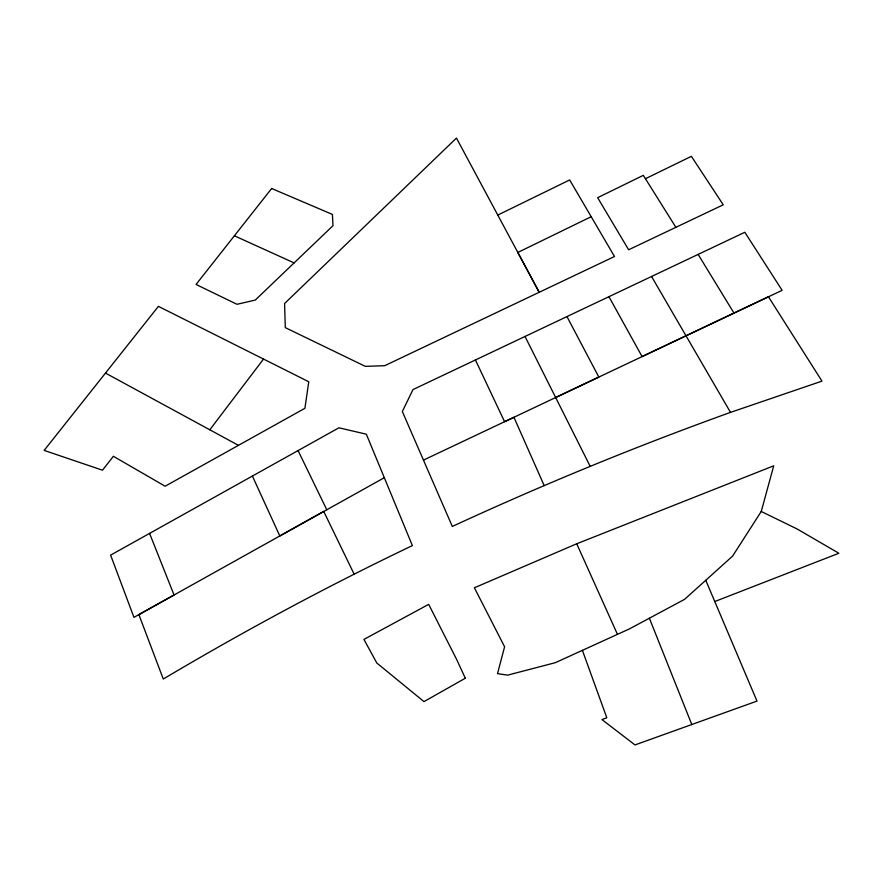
<?xml version="1.0" encoding="UTF-8"?>
<svg xmlns="http://www.w3.org/2000/svg" width="883" height="883" viewBox="0 0 883 883"><rect width="100%" height="100%" fill="white"/><g stroke="black" fill="none" stroke-linecap="round" stroke-linejoin="round"><path stroke-width="1.32" d="M761.245 511.478L773.729 465.816L576.731 543.773L474.392 587.78L504.601 646.786L497.515 673.619L507.615 675.142L555.341 662.68L629.447 628.895L684.601 599.325L732.581 556.124L761.245 511.478L797.139 528.983L838.85 553.255L714.777 601.533M209.801 429.789L263.52 359.061L308.774 381.776L304.911 408.299L165.132 486.224L113.377 456.279L102.505 470.209L44.15 450.407L158.41 306.357L263.52 359.061M149.58 533.398L174.05 594.999L133.951 617.349L110.607 555.131L338.906 427.802L366.335 434.193L412.383 545.606C327.339 586.18 244.304 630.948 163.278 679.027L138.896 614.623L323.73 511.445L354.182 574.259M384.315 477.703L279.812 535.97L252.395 476.036M497.78 215.088L569.667 179.944L614.502 256.5L384.712 365.694L365.341 366.368L285.275 327.626L284.58 303.509L456.456 138.068L539.193 292.262L517.813 252.461L591.191 216.71M645.462 178.719L691.378 156.324L723.243 204.801L628.641 249.779L597.648 197.682L643.321 175.342L675.87 227.306M608.95 296.71L642.084 356.589L782.128 290.319L744.833 232.273L412.968 389.58L402.339 411.533L452.317 526.445C543.332 484.403 636.168 446.345 730.495 412.372L821.974 381.125L768.442 296.776L423.476 460.109M555.661 397.516L598.84 377.085L566.963 316.589M582.427 650.418L606.809 717.78L601.941 719.568L634.998 744.932L756.985 701.091L705.793 580.352M234.381 235.794L294.127 262.913M105.474 373.079L238.432 445.352M698.155 254.436L733.994 313.101M651.555 276.489L730.495 412.372M525.021 336.467L590.131 466.246M298.057 450.573L326.798 509.778M475.429 359.955L504.579 421.699L513.939 417.295L544.204 485.661M576.731 543.773L617.372 634.182M649.402 618.277L691.864 724.667M271.644 188.498L196.048 284.458L236.975 304.293L255.264 300.088L332.979 225.695L332.416 214.426L271.644 188.498M465.319 678.232L423.983 701.61L376.809 663.012L363.928 639.402L428.685 604.358L456.82 659.833L465.319 678.232"/></g></svg>
